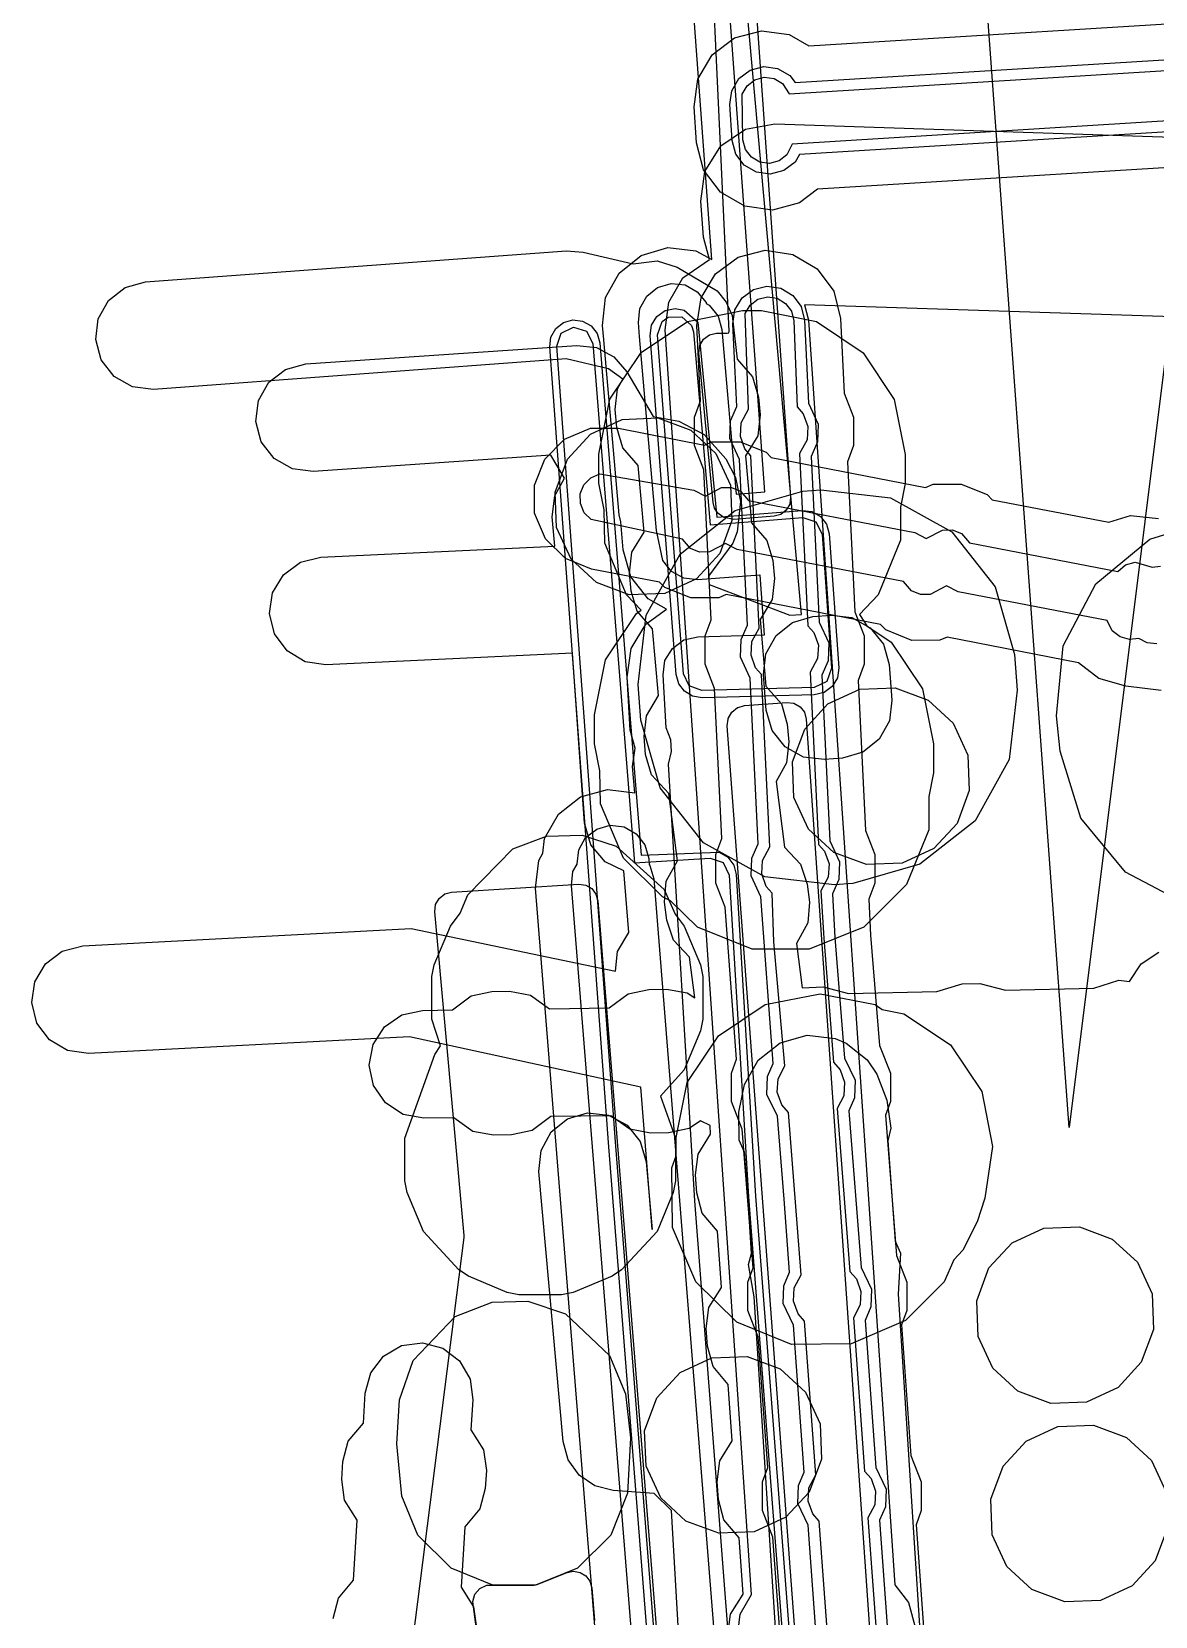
# Model space of a CAD drawing. Header units: metres. Extents: x -3943 to -3664, y 4962 to 6622.
# Drawn here: x -3838.47 to -3807.2, y 5369.05 to 5413.15 of the extents above; entities that cross this region are included whole.
import ezdxf

# ---------------------------------------------------------------- set-up
doc = ezdxf.new("R2010")
doc.units = ezdxf.units.M
for name, color, linetype in [('AI_GREENING_ALLOWED_ZONE', 4, 'Continuous'), ('AI_GREENING_EXCLUSIONS', 1, 'Continuous'), ('AI_GREENING_LAWN', 82, 'Continuous')]:
    doc.layers.add(name, color=color, linetype=linetype)

msp = doc.modelspace()

# ---------------------------------------------------------------- linework, layer by layer
at = {"layer": 'AI_GREENING_ALLOWED_ZONE'}
msp.add_lwpolyline([(-3826.095, 5368.757), (-3826.169, 5369.313), (-3826.169, 5369.313), (-3826.169, 5369.313), (-3826.19, 5369.465), (-3826.132, 5369.667), (-3825.996, 5369.826), (-3825.806, 5369.916), (-3825.596, 5369.92), (-3825.583, 5369.918), (-3824.492, 5369.918), (-3824.399, 5369.935), (-3823.57, 5370.27), (-3823.387, 5370.306), (-3823.203, 5370.273), (-3823.045, 5370.175), (-3822.933, 5370.026), (-3822.884, 5369.846), (-3822.811, 5368.93)], dxfattribs=at)
at = {"layer": 'AI_GREENING_EXCLUSIONS'}
for points in [[(-3804.542, 5423.131), (-3772.627, 5425.466), (-3805.385, 5416.384), (-3809.601, 5382.653), (-3811.936, 5414.568), (-3812.52, 5422.547), (-3804.542, 5423.131)], [(-3822.807, 5394.132), (-3822.503, 5395.663), (-3821.635, 5396.96), (-3821.509, 5397.045), (-3821.915, 5397.471), (-3822.519, 5398.916), (-3822.535, 5399.836), (-3822.684, 5400.586), (-3822.684, 5401.388), (-3822.38, 5402.919), (-3821.512, 5404.216), (-3820.215, 5405.084), (-3818.684, 5405.388), (-3818.162, 5405.383), (-3816.631, 5405.079), (-3815.334, 5404.211), (-3814.466, 5402.914), (-3814.162, 5401.383), (-3814.162, 5400.577), (-3814.293, 5399.918), (-3814.293, 5398.993), (-3814.913, 5397.471), (-3815.437, 5396.926), (-3815.226, 5396.611), (-3814.548, 5396.157), (-3813.68, 5394.86), (-3813.376, 5393.329), (-3813.376, 5392.523), (-3813.507, 5391.864), (-3813.507, 5390.939), (-3814.127, 5389.417), (-3815.314, 5388.23), (-3816.836, 5387.61), (-3818.42, 5387.61), (-3819.942, 5388.23), (-3820.696, 5388.963), (-3820.915, 5389.071), (-3821.995, 5390.151), (-3822.642, 5391.66), (-3822.658, 5392.58), (-3822.807, 5393.33), (-3822.807, 5394.132)], [(-3816.191, 5394.925), (-3816.417, 5394.759), (-3816.69, 5394.695), (-3819.814, 5394.61), (-3820.075, 5394.653), (-3820.302, 5394.79), (-3820.461, 5395.001), (-3820.531, 5395.257), (-3821.253, 5404.693), (-3821.216, 5404.975), (-3821.071, 5405.219), (-3820.841, 5405.385), (-3820.563, 5405.446), (-3820.307, 5405.401), (-3819.927, 5405.058), (-3819.406, 5399.635), (-3817.027, 5399.822), (-3816.755, 5399.79), (-3816.516, 5399.655), (-3816.347, 5399.438), (-3816.274, 5399.174), (-3816.011, 5395.444), (-3816.048, 5395.166), (-3816.191, 5394.925)], [(-3819.82, 5394.81), (-3820.168, 5394.939), (-3820.332, 5395.272), (-3821.053, 5404.708), (-3820.924, 5405.084), (-3820.759, 5405.202), (-3820.377, 5405.214), (-3820.106, 5404.969), (-3820.056, 5404.79), (-3819.588, 5399.42), (-3817.012, 5399.623), (-3816.646, 5399.503), (-3816.474, 5399.16), (-3816.21, 5395.43), (-3816.339, 5395.059), (-3816.696, 5394.895), (-3819.82, 5394.81)], [(-3821.046, 5402.396), (-3820.129, 5402.055), (-3819.43, 5401.408), (-3819.021, 5400.526), (-3818.982, 5399.54), (-3819.323, 5398.623), (-3819.97, 5397.924), (-3820.852, 5397.515), (-3821.838, 5397.476), (-3822.755, 5397.817), (-3823.454, 5398.464), (-3823.863, 5399.346), (-3823.902, 5400.332), (-3823.561, 5401.249), (-3822.914, 5401.948), (-3822.032, 5402.357), (-3821.046, 5402.396)], [(-3821.515, 5393.983), (-3821.593, 5394.979), (-3821.368, 5396.907), (-3820.419, 5398.611), (-3818.889, 5399.823), (-3817.013, 5400.357), (-3816.507, 5400.398), (-3814.569, 5400.173), (-3812.865, 5399.224), (-3811.653, 5397.694), (-3811.119, 5395.818), (-3811.041, 5394.822), (-3811.266, 5392.894), (-3812.215, 5391.19), (-3813.749, 5389.977), (-3815.621, 5389.444), (-3816.127, 5389.403), (-3818.065, 5389.628), (-3819.769, 5390.577), (-3820.981, 5392.107), (-3821.515, 5393.983)], [(-3808.855, 5397.777), (-3807.353, 5399.021), (-3805.489, 5399.595), (-3804.984, 5399.647), (-3803.042, 5399.464), (-3801.317, 5398.552), (-3800.072, 5397.049), (-3799.498, 5395.184), (-3799.397, 5394.201), (-3799.58, 5392.26), (-3800.492, 5390.535), (-3801.994, 5389.291), (-3803.859, 5388.716), (-3804.365, 5388.664), (-3806.307, 5388.847), (-3808.031, 5389.759), (-3809.275, 5391.261), (-3809.85, 5393.126), (-3809.951, 5394.11), (-3809.768, 5396.051), (-3808.855, 5397.777)], [(-3818.104, 5395.255), (-3818.037, 5395.833), (-3817.752, 5396.345), (-3817.293, 5396.708), (-3816.73, 5396.868), (-3816.221, 5396.909), (-3815.643, 5396.842), (-3815.131, 5396.557), (-3814.768, 5396.098), (-3814.608, 5395.535), (-3814.53, 5394.546), (-3814.597, 5393.968), (-3814.882, 5393.456), (-3815.342, 5393.093), (-3815.904, 5392.933), (-3816.41, 5392.892), (-3816.991, 5392.959), (-3817.503, 5393.244), (-3817.866, 5393.703), (-3818.026, 5394.266), (-3818.104, 5395.255)], [(-3814.441, 5394.887), (-3813.524, 5394.546), (-3812.825, 5393.899), (-3812.416, 5393.017), (-3812.377, 5392.031), (-3812.718, 5391.114), (-3813.365, 5390.415), (-3814.247, 5390.006), (-3815.233, 5389.967), (-3816.15, 5390.308), (-3816.849, 5390.955), (-3817.258, 5391.837), (-3817.297, 5392.823), (-3816.956, 5393.74), (-3816.309, 5394.439), (-3815.427, 5394.848), (-3814.441, 5394.887)], [(-3827.333, 5386.853), (-3827.268, 5387.175), (-3826.815, 5388.259), (-3826.541, 5388.618), (-3826.334, 5389.129), (-3825.075, 5390.408), (-3824.143, 5390.758), (-3823.149, 5390.784), (-3822.201, 5390.484), (-3820.872, 5389.271), (-3820.561, 5388.593), (-3820.313, 5388.259), (-3819.86, 5387.175), (-3819.795, 5386.853), (-3819.795, 5385.666), (-3819.86, 5385.343), (-3820.313, 5384.26), (-3820.966, 5383.521), (-3820.549, 5382.356), (-3820.549, 5381.168), (-3820.614, 5380.846), (-3821.067, 5379.762), (-3822.055, 5378.689), (-3822.318, 5378.511), (-3823.402, 5378.058), (-3823.724, 5377.993), (-3824.912, 5377.993), (-3825.234, 5378.058), (-3826.317, 5378.511), (-3826.581, 5378.689), (-3827.569, 5379.762), (-3828.022, 5380.846), (-3828.087, 5381.168), (-3828.087, 5382.356), (-3827.25, 5384.684), (-3827.091, 5384.92), (-3827.333, 5385.666), (-3827.333, 5386.853)], [(-3819.358, 5385.204), (-3818.061, 5386.072), (-3816.53, 5386.376), (-3814.999, 5386.072), (-3814.8, 5385.938), (-3814.197, 5385.819), (-3812.9, 5384.951), (-3812.032, 5383.654), (-3811.728, 5382.123), (-3811.949, 5380.682), (-3812.161, 5380.027), (-3812.554, 5379.237), (-3812.803, 5378.97), (-3813.075, 5378.357), (-3814.155, 5377.277), (-3815.664, 5376.63), (-3817.325, 5376.614), (-3818.847, 5377.234), (-3819.991, 5378.357), (-3820.638, 5379.866), (-3820.654, 5381.527), (-3820.53, 5381.863), (-3820.53, 5382.376), (-3820.226, 5383.907), (-3819.358, 5385.204)], [(-3809.314, 5379.89), (-3808.397, 5379.549), (-3807.698, 5378.902), (-3807.289, 5378.02), (-3807.25, 5377.034), (-3807.591, 5376.117), (-3808.238, 5375.418), (-3809.12, 5375.009), (-3810.106, 5374.97), (-3811.023, 5375.311), (-3811.722, 5375.958), (-3812.131, 5376.84), (-3812.17, 5377.826), (-3811.829, 5378.743), (-3811.182, 5379.442), (-3810.3, 5379.851), (-3809.314, 5379.89)], [(-3824.663, 5377.822), (-3823.613, 5377.47), (-3822.389, 5376.311), (-3821.943, 5375.236), (-3821.809, 5374.019), (-3821.887, 5372.474), (-3822.356, 5371.309), (-3823.279, 5370.387), (-3824.444, 5369.918), (-3825.631, 5369.918), (-3826.796, 5370.387), (-3827.718, 5371.309), (-3828.172, 5372.393), (-3828.305, 5373.846), (-3828.236, 5375.069), (-3827.848, 5376.166), (-3826.687, 5377.388), (-3825.657, 5377.795), (-3824.663, 5377.822)], [(-3818.555, 5376.279), (-3817.638, 5375.938), (-3816.939, 5375.291), (-3816.53, 5374.409), (-3816.491, 5373.423), (-3816.832, 5372.506), (-3817.479, 5371.807), (-3818.361, 5371.398), (-3819.347, 5371.359), (-3820.264, 5371.7), (-3820.963, 5372.347), (-3821.372, 5373.229), (-3821.411, 5374.215), (-3821.07, 5375.132), (-3820.423, 5375.831), (-3819.541, 5376.24), (-3818.555, 5376.279)], [(-3808.924, 5374.37), (-3808.007, 5374.029), (-3807.308, 5373.382), (-3806.899, 5372.5), (-3806.86, 5371.514), (-3807.201, 5370.597), (-3807.848, 5369.898), (-3808.73, 5369.489), (-3809.716, 5369.45), (-3810.633, 5369.791), (-3811.332, 5370.438), (-3811.741, 5371.32), (-3811.78, 5372.306), (-3811.439, 5373.223), (-3810.792, 5373.922), (-3809.91, 5374.331), (-3808.924, 5374.37)]]:
    msp.add_lwpolyline(points, close=True, dxfattribs=at)
for points in [[(-3817.001, 5341.598), (-3820.019, 5380.613), (-3820.751, 5392.761), (-3820.662, 5393.117), (-3820.686, 5393.442), (-3820.812, 5393.771), (-3820.9, 5395.248), (-3820.845, 5395.643), (-3820.64, 5395.984), (-3820.317, 5396.218), (-3819.929, 5396.308), (-3818.08, 5396.358), (-3818.198, 5398.025), (-3818.21, 5398.024), (-3819.933, 5397.889), (-3820.32, 5397.935), (-3820.661, 5398.126), (-3820.902, 5398.433), (-3821.08, 5399.263), (-3821.125, 5399.783), (-3821.125, 5399.784), (-3821.55, 5404.66), (-3821.55, 5404.66), (-3821.585, 5405.057), (-3821.542, 5405.445), (-3821.354, 5405.787), (-3821.05, 5406.031), (-3820.675, 5406.14), (-3820.287, 5406.098), (-3819.945, 5405.91), (-3819.701, 5405.606), (-3819.695, 5405.584), (-3819.612, 5405.538), (-3819.368, 5405.234), (-3819.259, 5404.859), (-3818.86, 5400.28), (-3818.065, 5400.343), (-3819.861, 5424.834)], [(-3819.647, 5329.543), (-3824.448, 5389.309), (-3824.357, 5390.084), (-3824.245, 5390.285), (-3824.195, 5390.693), (-3823.81, 5391.372), (-3823.195, 5391.852), (-3822.443, 5392.06), (-3821.68, 5391.966), (-3821.749, 5392.7), (-3821.679, 5393.212), (-3821.81, 5393.711), (-3821.899, 5395.188), (-3821.787, 5395.977), (-3821.377, 5396.659), (-3820.799, 5397.079), (-3821.31, 5397.366), (-3821.793, 5397.979), (-3822.005, 5398.73), (-3822.077, 5399.51), (-3822.122, 5399.697), (-3822.546, 5404.573), (-3822.545, 5404.583), (-3822.581, 5404.971), (-3822.496, 5405.746), (-3822.12, 5406.43), (-3821.511, 5406.919), (-3820.762, 5407.137), (-3819.986, 5407.051), (-3819.541, 5406.807), (-3820.785, 5423.764)], [(-3819.967, 5359.964), (-3820.66, 5371.993), (-3821.147, 5372.471), (-3822.291, 5372.553), (-3822.801, 5372.681), (-3823.235, 5372.978), (-3823.54, 5373.407), (-3823.679, 5373.914), (-3824.356, 5381.431), (-3824.294, 5382.013), (-3824.014, 5382.527), (-3823.558, 5382.895), (-3822.997, 5383.06), (-3822.415, 5382.998), (-3821.901, 5382.718), (-3821.533, 5382.262), (-3821.368, 5381.701), (-3821.198, 5379.814), (-3821.513, 5383.771), (-3827.951, 5385.179), (-3836.891, 5384.707), (-3837.47, 5384.791), (-3837.973, 5385.09), (-3838.323, 5385.559), (-3838.468, 5386.126), (-3838.384, 5386.705), (-3838.085, 5387.208), (-3837.616, 5387.559), (-3837.049, 5387.703), (-3827.907, 5388.185), (-3822.226, 5386.998), (-3822.162, 5387.55), (-3821.855, 5388.077), (-3821.992, 5389.792), (-3822.506, 5390.041), (-3822.908, 5390.518), (-3823.081, 5391.117), (-3823.422, 5395.853), (-3830.28, 5395.527), (-3830.859, 5395.614), (-3831.36, 5395.916), (-3831.708, 5396.386), (-3831.849, 5396.954), (-3831.763, 5397.533), (-3831.461, 5398.035), (-3830.99, 5398.383), (-3830.422, 5398.524), (-3823.914, 5398.833), (-3823.981, 5399.649), (-3823.91, 5400.228), (-3823.642, 5400.717), (-3824.021, 5401.361), (-3830.633, 5400.907), (-3831.213, 5400.982), (-3831.721, 5401.273), (-3832.079, 5401.736), (-3832.232, 5402.301), (-3832.157, 5402.882), (-3831.866, 5403.389), (-3831.403, 5403.747), (-3830.838, 5403.9), (-3823.301, 5404.417), (-3822.754, 5404.353), (-3822.267, 5404.097), (-3821.906, 5403.681), (-3821.172, 5402.435), (-3820.459, 5402.308), (-3819.757, 5401.941), (-3819.156, 5401.256), (-3818.879, 5400.741), (-3818.745, 5400.07), (-3818.838, 5399.231), (-3818.955, 5398.909), (-3819.635, 5397.998), (-3819.616, 5397.761), (-3817.375, 5396.908), (-3817.048, 5396.926), (-3818.657, 5414.877)], [(-3803.346, 5409.576), (-3816.601, 5408.761), (-3817.099, 5408.382), (-3817.853, 5408.183), (-3818.627, 5408.288), (-3819.301, 5408.681), (-3819.773, 5409.302), (-3819.972, 5410.056), (-3820.034, 5411.054), (-3819.929, 5411.828), (-3819.536, 5412.502), (-3818.915, 5412.974), (-3818.16, 5413.173), (-3817.387, 5413.068), (-3816.846, 5412.753), (-3803.869, 5413.552)], [(-3802.476, 5410.632), (-3817.102, 5409.732), (-3817.227, 5409.517), (-3817.537, 5409.28), (-3817.915, 5409.181), (-3818.301, 5409.233), (-3818.638, 5409.43), (-3818.875, 5409.74), (-3818.974, 5410.118), (-3819.036, 5411.116), (-3818.983, 5411.502), (-3818.787, 5411.839), (-3818.476, 5412.076), (-3818.099, 5412.175), (-3817.712, 5412.123), (-3817.375, 5411.926), (-3817.224, 5411.728), (-3802.738, 5412.62)], [(-3802.215, 5410.949), (-3817.305, 5410.02), (-3817.452, 5409.715), (-3817.669, 5409.55), (-3817.933, 5409.48), (-3818.204, 5409.517), (-3818.44, 5409.655), (-3818.605, 5409.872), (-3818.675, 5410.136), (-3818.7, 5411.405), (-3818.562, 5411.641), (-3818.345, 5411.806), (-3818.081, 5411.876), (-3817.81, 5411.839), (-3817.574, 5411.702), (-3817.391, 5411.417), (-3802.398, 5412.34)], [(-3818.85, 5368.338), (-3818.75, 5369.112), (-3818.438, 5369.656), (-3820.838, 5404.845), (-3820.738, 5405.619), (-3820.35, 5406.296), (-3819.609, 5406.806), (-3819.772, 5407.43), (-3819.846, 5408.433), (-3819.734, 5409.258), (-3819.295, 5409.965), (-3818.605, 5410.433), (-3817.786, 5410.579), (-3803.13, 5410.093)], [(-3819.093, 5368.528), (-3819.02, 5369.108), (-3818.672, 5369.661), (-3818.783, 5371.233), (-3819.205, 5371.732), (-3819.359, 5372.297), (-3819.394, 5372.795), (-3819.321, 5373.376), (-3818.973, 5373.929), (-3819.084, 5375.501), (-3819.506, 5376), (-3819.66, 5376.564), (-3819.695, 5377.063), (-3819.622, 5377.644), (-3819.274, 5378.197), (-3819.385, 5379.769), (-3819.807, 5380.268), (-3819.961, 5380.832), (-3819.996, 5381.331), (-3819.923, 5381.912), (-3819.575, 5382.464), (-3819.592, 5382.705), (-3819.861, 5382.839), (-3820.172, 5382.625), (-3820.745, 5382.503), (-3821.245, 5382.496), (-3821.82, 5382.603), (-3822.353, 5382.981), (-3824.019, 5382.959), (-3824.541, 5382.566), (-3825.113, 5382.444), (-3825.613, 5382.437), (-3826.189, 5382.543), (-3826.721, 5382.922), (-3827.555, 5382.911), (-3828.13, 5383.017), (-3828.621, 5383.335), (-3828.953, 5383.818), (-3829.075, 5384.39), (-3828.968, 5384.966), (-3828.65, 5385.457), (-3828.168, 5385.788), (-3827.595, 5385.91), (-3826.762, 5385.922), (-3826.24, 5386.315), (-3825.668, 5386.437), (-3825.168, 5386.443), (-3824.592, 5386.337), (-3824.06, 5385.958), (-3822.394, 5385.981), (-3821.872, 5386.374), (-3821.299, 5386.496), (-3820.799, 5386.503), (-3820.224, 5386.396), (-3820.015, 5386.261), (-3820.159, 5387.393), (-3820.608, 5387.868), (-3820.794, 5388.423), (-3820.857, 5388.919), (-3820.816, 5389.503), (-3820.499, 5390.074), (-3820.737, 5391.949), (-3821.218, 5392.468), (-3821.383, 5393.03), (-3821.426, 5393.528), (-3821.363, 5394.11), (-3821.025, 5394.669), (-3821.189, 5396.527), (-3821.62, 5397.018), (-3821.784, 5397.58), (-3821.828, 5398.078), (-3821.764, 5398.66), (-3821.426, 5399.219), (-3821.59, 5401.077), (-3822.021, 5401.568), (-3822.185, 5402.13), (-3822.229, 5402.628), (-3822.165, 5403.21), (-3822.018, 5403.479), (-3822.418, 5403.764), (-3823.593, 5404.042), (-3835.08, 5403.191), (-3835.661, 5403.262), (-3836.171, 5403.551), (-3836.531, 5404.012), (-3836.687, 5404.576), (-3836.616, 5405.157), (-3836.327, 5405.666), (-3835.866, 5406.026), (-3835.302, 5406.183), (-3823.583, 5407.051), (-3823.126, 5407.015), (-3821.726, 5406.682), (-3821.066, 5406.772), (-3820.509, 5406.594), (-3819.395, 5405.93), (-3819.138, 5405.617), (-3818.974, 5405.246), (-3818.839, 5404.032), (-3818.408, 5403.541), (-3818.244, 5402.979), (-3818.2, 5402.481), (-3818.264, 5401.899), (-3818.602, 5401.34), (-3818.438, 5399.482), (-3818.007, 5398.991), (-3817.843, 5398.429), (-3817.799, 5397.931), (-3817.863, 5397.349), (-3818.201, 5396.79), (-3818.037, 5394.932), (-3817.606, 5394.441), (-3817.442, 5393.879), (-3817.398, 5393.381), (-3817.461, 5392.799), (-3817.755, 5392.276), (-3817.523, 5390.452), (-3817.074, 5389.978), (-3816.888, 5389.423), (-3816.825, 5388.927), (-3816.866, 5388.343), (-3817.183, 5387.771), (-3817.026, 5386.536), (-3816.448, 5386.564), (-3815.741, 5386.38), (-3813.279, 5386.435), (-3812.58, 5386.651), (-3812.081, 5386.662), (-3811.373, 5386.478), (-3808.911, 5386.533), (-3808.213, 5386.749), (-3807.919, 5386.715), (-3807.592, 5387.209), (-3807.106, 5387.534)], [(-3817.579, 5367.626), (-3817.845, 5371.256), (-3818.133, 5371.995), (-3818.133, 5372.787), (-3818.133, 5372.787), (-3817.986, 5373.188), (-3818.252, 5376.819), (-3818.54, 5377.558), (-3818.54, 5378.35), (-3818.393, 5378.751), (-3818.694, 5382.61), (-3818.993, 5383.376), (-3818.993, 5384.168), (-3818.854, 5384.552), (-3819.167, 5388.782), (-3819.427, 5389.454), (-3819.427, 5390.246), (-3819.26, 5390.695), (-3819.463, 5394.869), (-3819.723, 5395.541), (-3819.723, 5396.332), (-3819.557, 5396.782), (-3819.76, 5400.956), (-3820.02, 5401.628), (-3820.02, 5402.419), (-3819.853, 5402.869), (-3819.956, 5404.97), (-3819.841, 5405.741), (-3819.439, 5406.411), (-3818.812, 5406.875), (-3818.055, 5407.065), (-3817.283, 5406.95), (-3816.614, 5406.548), (-3816.15, 5405.921), (-3815.96, 5405.164), (-3815.859, 5403.091), (-3815.599, 5402.419), (-3815.599, 5401.628), (-3815.766, 5401.178), (-3815.563, 5397.005), (-3815.303, 5396.332), (-3815.303, 5395.541), (-3815.469, 5395.092), (-3815.266, 5390.918), (-3815.006, 5390.246), (-3815.006, 5389.454), (-3815.173, 5389.005), (-3815.124, 5388.003), (-3814.872, 5384.933), (-3814.572, 5384.168), (-3814.572, 5383.376), (-3814.712, 5382.992), (-3814.407, 5379.089), (-3814.119, 5378.35), (-3814.119, 5377.558), (-3814.266, 5377.157), (-3814, 5373.526), (-3813.712, 5372.787), (-3813.712, 5371.995), (-3813.859, 5371.594), (-3813.593, 5367.964)], [(-3816.566, 5367.498), (-3816.862, 5371.59), (-3817.153, 5372.193), (-3817.133, 5372.686), (-3816.973, 5373.061), (-3816.973, 5373.061), (-3817.27, 5377.152), (-3817.56, 5377.756), (-3817.54, 5378.249), (-3817.38, 5378.623), (-3817.53, 5380.658), (-3817.716, 5382.963), (-3818.013, 5383.574), (-3817.993, 5384.067), (-3817.839, 5384.432), (-3818.176, 5389.068), (-3818.447, 5389.652), (-3818.427, 5390.145), (-3818.25, 5390.544), (-3818.473, 5395.155), (-3818.743, 5395.739), (-3818.724, 5396.232), (-3818.547, 5396.631), (-3818.77, 5401.242), (-3819.04, 5401.826), (-3819.02, 5402.319), (-3818.843, 5402.718), (-3818.957, 5405.018), (-3818.899, 5405.404), (-3818.699, 5405.739), (-3818.385, 5405.971), (-3818.007, 5406.066), (-3817.621, 5406.008), (-3817.286, 5405.808), (-3817.054, 5405.494), (-3816.959, 5405.116), (-3816.85, 5402.805), (-3816.579, 5402.221), (-3816.599, 5401.728), (-3816.776, 5401.329), (-3816.553, 5396.718), (-3816.283, 5396.135), (-3816.302, 5395.641), (-3816.479, 5395.242), (-3816.256, 5390.632), (-3815.986, 5390.048), (-3816.006, 5389.555), (-3816.183, 5389.155), (-3816.122, 5387.937), (-3815.85, 5384.581), (-3815.553, 5383.97), (-3815.572, 5383.477), (-3815.726, 5383.111), (-3815.389, 5378.755), (-3815.099, 5378.152), (-3815.119, 5377.659), (-3815.279, 5377.284), (-3814.982, 5373.193), (-3814.692, 5372.589), (-3814.712, 5372.096), (-3814.872, 5371.722), (-3814.575, 5367.63)], [(-3816.241, 5367.428), (-3816.553, 5371.696), (-3816.733, 5371.903), (-3816.858, 5372.253), (-3816.839, 5372.627), (-3816.839, 5372.627), (-3816.648, 5372.99), (-3816.96, 5377.259), (-3817.14, 5377.465), (-3817.266, 5377.815), (-3817.246, 5378.19), (-3817.055, 5378.553), (-3817.407, 5383.071), (-3817.594, 5383.283), (-3817.719, 5383.633), (-3817.699, 5384.008), (-3817.514, 5384.366), (-3817.818, 5387.815), (-3817.863, 5389.172), (-3818.027, 5389.361), (-3818.153, 5389.711), (-3818.133, 5390.086), (-3817.927, 5390.464), (-3818.16, 5395.258), (-3818.324, 5395.448), (-3818.449, 5395.798), (-3818.43, 5396.172), (-3818.224, 5396.551), (-3818.457, 5401.345), (-3818.62, 5401.535), (-3818.746, 5401.885), (-3818.726, 5402.259), (-3818.52, 5402.638), (-3818.617, 5405.303), (-3818.476, 5405.537), (-3818.257, 5405.7), (-3817.992, 5405.766), (-3817.722, 5405.726), (-3817.488, 5405.585), (-3817.325, 5405.366), (-3817.259, 5405.101), (-3817.163, 5402.702), (-3816.999, 5402.512), (-3816.873, 5402.162), (-3816.893, 5401.788), (-3817.099, 5401.409), (-3816.866, 5396.615), (-3816.702, 5396.425), (-3816.577, 5396.075), (-3816.597, 5395.701), (-3816.802, 5395.322), (-3816.569, 5390.528), (-3816.406, 5390.338), (-3816.28, 5389.988), (-3816.3, 5389.614), (-3816.506, 5389.235), (-3816.421, 5387.918), (-3816.159, 5384.473), (-3815.972, 5384.26), (-3815.847, 5383.91), (-3815.866, 5383.536), (-3816.051, 5383.178), (-3815.699, 5378.649), (-3815.519, 5378.442), (-3815.393, 5378.092), (-3815.413, 5377.718), (-3815.603, 5377.354), (-3815.292, 5373.086), (-3815.112, 5372.88), (-3814.986, 5372.53), (-3815.006, 5372.155), (-3815.196, 5371.792), (-3814.885, 5367.523)], [(-3803.295, 5405.096), (-3816.964, 5405.549), (-3816.847, 5405.118), (-3814.447, 5369.924), (-3814.068, 5369.432), (-3813.864, 5368.679), (-3813.959, 5367.626), (-3814.247, 5366.996), (-3811.97, 5333.598), (-3810.657, 5333.33), (-3809.95, 5333), (-3809.442, 5332.446), (-3809.246, 5332.336), (-3803.879, 5332.336)], [(-3819.273, 5342.294), (-3822.421, 5382.237), (-3824.053, 5404.376), (-3824.019, 5404.647), (-3823.885, 5404.884), (-3823.885, 5404.884), (-3823.671, 5405.052), (-3823.408, 5405.125), (-3823.138, 5405.093), (-3822.9, 5404.96), (-3822.731, 5404.746), (-3822.657, 5404.483), (-3821.512, 5390.229), (-3819.334, 5390.31), (-3819.097, 5390.172), (-3818.932, 5389.954), (-3818.863, 5389.69), (-3818.324, 5380.738), (-3816.634, 5358.89)], [(-3819.074, 5342.31), (-3822.221, 5382.252), (-3823.853, 5404.391), (-3823.734, 5404.753), (-3823.393, 5404.926), (-3823.393, 5404.926), (-3823.03, 5404.808), (-3822.856, 5404.467), (-3821.696, 5390.017), (-3819.592, 5390.147), (-3819.23, 5390.022), (-3819.062, 5389.678), (-3818.523, 5380.724), (-3816.833, 5358.874)], [(-3807.035, 5394.816), (-3808.017, 5394.933), (-3808.769, 5395.142), (-3809.337, 5395.587), (-3812.992, 5396.301), (-3813.2, 5396.214), (-3813.98, 5396.208), (-3814.703, 5396.502), (-3814.847, 5396.645), (-3819.14, 5397.481), (-3819.347, 5397.394), (-3820.128, 5397.388), (-3820.851, 5397.682), (-3820.995, 5397.825), (-3822.892, 5398.189), (-3823.614, 5398.482), (-3824.17, 5399.03), (-3824.473, 5399.749), (-3824.479, 5400.53), (-3824.185, 5401.253), (-3823.637, 5401.808), (-3822.918, 5402.112), (-3822.138, 5402.117), (-3819.741, 5401.644), (-3819.534, 5401.732), (-3818.753, 5401.737), (-3818.031, 5401.443), (-3817.886, 5401.301), (-3813.593, 5400.464), (-3813.386, 5400.552), (-3812.606, 5400.557), (-3811.883, 5400.264), (-3811.738, 5400.121), (-3808.494, 5399.498), (-3807.889, 5399.681), (-3807.113, 5399.603)], [(-3807.16, 5396.11), (-3807.432, 5396.137), (-3807.662, 5396.26), (-3807.919, 5396.229), (-3808.182, 5396.302), (-3808.397, 5396.471), (-3808.537, 5396.757), (-3812.688, 5397.554), (-3813.012, 5397.727), (-3813.462, 5397.487), (-3813.735, 5397.485), (-3813.988, 5397.588), (-3814.21, 5397.846), (-3818.836, 5398.734), (-3819.16, 5398.907), (-3819.61, 5398.667), (-3819.883, 5398.665), (-3820.136, 5398.768), (-3820.358, 5399.026), (-3822.9, 5399.568), (-3823.094, 5399.76), (-3823.2, 5400.012), (-3823.202, 5400.285), (-3823.099, 5400.538), (-3822.907, 5400.732), (-3822.656, 5400.838), (-3820.045, 5400.392), (-3819.721, 5400.218), (-3819.272, 5400.459), (-3818.998, 5400.461), (-3818.745, 5400.358), (-3818.523, 5400.099), (-3813.897, 5399.212), (-3813.573, 5399.039), (-3813.124, 5399.279), (-3812.851, 5399.281), (-3812.598, 5399.178), (-3812.375, 5398.92), (-3808.242, 5398.126), (-3808.026, 5398.308), (-3807.765, 5398.387), (-3807.287, 5398.249), (-3807.055, 5398.277)], [(-3818.646, 5329.574), (-3823.451, 5389.389), (-3823.405, 5389.777), (-3823.292, 5389.98), (-3823.293, 5389.992), (-3823.245, 5390.379), (-3823.053, 5390.718), (-3822.745, 5390.958), (-3822.369, 5391.062), (-3821.982, 5391.015), (-3821.643, 5390.822), (-3821.402, 5390.515), (-3821.298, 5390.139), (-3821.287, 5389.972), (-3821.264, 5389.943), (-3821.158, 5389.568), (-3816.51, 5331.317)], [(-3816.026, 5341.673), (-3818.362, 5377.935), (-3818.517, 5378.844), (-3818.439, 5379.144), (-3818.531, 5380.628), (-3818.636, 5381.968), (-3818.779, 5382.301), (-3818.79, 5383.081), (-3818.631, 5383.846), (-3818.249, 5384.526), (-3817.636, 5385.009), (-3816.885, 5385.221), (-3816.11, 5385.129), (-3815.801, 5384.999), (-3815.218, 5384.538), (-3814.947, 5384.135), (-3814.671, 5383.409), (-3814.559, 5382.636), (-3814.648, 5382.283), (-3814.437, 5379.491), (-3814.295, 5379.157), (-3814.358, 5378.012), (-3812.26, 5345.441)], [(-3816.026, 5341.673), (-3818.362, 5377.935), (-3818.517, 5378.844), (-3818.439, 5379.144), (-3818.531, 5380.628), (-3818.636, 5381.968), (-3818.779, 5382.301), (-3818.79, 5383.081), (-3818.631, 5383.846), (-3818.249, 5384.526), (-3817.636, 5385.009), (-3816.885, 5385.221), (-3816.11, 5385.129), (-3815.801, 5384.999), (-3815.218, 5384.538), (-3814.947, 5384.135), (-3814.671, 5383.409), (-3814.559, 5382.636), (-3814.648, 5382.283), (-3814.437, 5379.491), (-3814.295, 5379.157), (-3814.358, 5378.012), (-3812.26, 5345.441)], [(-3830.083, 5368.985), (-3829.933, 5369.551), (-3829.515, 5370.053), (-3829.409, 5371.726), (-3829.761, 5372.277), (-3829.839, 5372.857), (-3829.807, 5373.356), (-3829.657, 5373.922), (-3829.239, 5374.423), (-3829.186, 5375.26), (-3829.035, 5375.826), (-3828.68, 5376.291), (-3828.174, 5376.585), (-3827.594, 5376.663), (-3827.028, 5376.512), (-3826.563, 5376.157), (-3826.269, 5375.651), (-3826.192, 5375.071), (-3826.244, 5374.234), (-3825.893, 5373.684), (-3825.815, 5373.104), (-3825.847, 5372.605), (-3825.997, 5372.039), (-3826.415, 5371.537), (-3826.521, 5369.864), (-3826.169, 5369.313), (-3826.091, 5368.733)]]:
    msp.add_lwpolyline(points, dxfattribs=at)
at = {"layer": 'AI_GREENING_LAWN'}
for points in [[(-3819.106, 5425.088), (-3817.349, 5400.194), (-3817.373, 5400.002), (-3817.469, 5399.833), (-3817.621, 5399.713), (-3817.808, 5399.661), (-3818.93, 5399.572), (-3819.199, 5399.627), (-3819.239, 5399.648), (-3819.372, 5399.747), (-3819.464, 5399.885), (-3819.507, 5400.045), (-3819.901, 5404.211), (-3819.878, 5404.415), (-3819.775, 5404.593), (-3819.609, 5404.714), (-3819.408, 5404.758), (-3819.111, 5404.761), (-3819.069, 5404.77), (-3819.063, 5404.812), (-3819.53, 5414.948)], [(-3814.543, 5332.761), (-3819.111, 5393.83), (-3819.09, 5394.015), (-3819.084, 5394.033), (-3818.986, 5394.211), (-3818.824, 5394.336), (-3818.807, 5394.344), (-3818.628, 5394.392), (-3817.45, 5394.482), (-3817.256, 5394.459), (-3817.085, 5394.362), (-3816.965, 5394.207), (-3816.913, 5394.018), (-3812.662, 5332.87)], [(-3830.698, 5346.043), (-3826.436, 5379.595), (-3826.435, 5379.649), (-3827.249, 5388.658), (-3827.227, 5388.855), (-3827.131, 5389.029), (-3826.974, 5389.151), (-3826.782, 5389.202), (-3823.243, 5389.421), (-3823.052, 5389.395), (-3822.885, 5389.299), (-3822.766, 5389.147), (-3822.714, 5388.962), (-3817.948, 5329.62)]]:
    msp.add_lwpolyline(points, dxfattribs=at)

doc.saveas('drawing.dxf')
